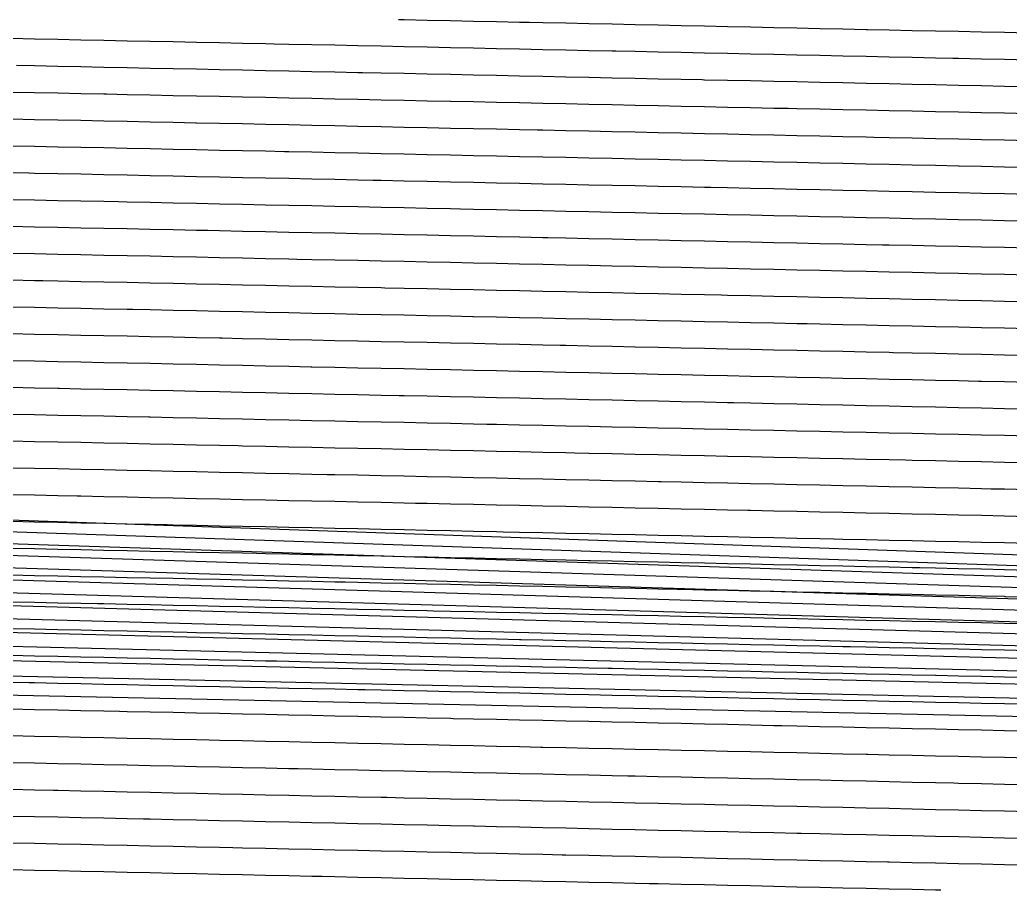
# Model space of a CAD drawing. Header units: metres. Extents: x 3386 to 5486, y 31 to 113.
# Drawn here: x 4171.1 to 4261.2, y 32.7 to 111.9 of the extents above; entities that cross this region are included whole.
import ezdxf

# ---------------------------------------------------------------- set-up
doc = ezdxf.new("R2010")
doc.units = ezdxf.units.M
for name, color, linetype in [('Vs_220', 7, 'Continuous'), ('Vs_240', 7, 'Continuous'), ('Vs_260', 7, 'Continuous'), ('Vs_280', 7, 'Continuous'), ('Vs_300', 7, 'Continuous'), ('Vs_320', 7, 'Continuous'), ('Vs_340', 7, 'Continuous'), ('Vs_360', 7, 'Continuous'), ('Vs_380', 7, 'Continuous'), ('Vs_400', 7, 'Continuous'), ('Vs_420', 7, 'Continuous'), ('Vs_440', 7, 'Continuous'), ('Vs_460', 7, 'Continuous'), ('Vs_480', 7, 'Continuous'), ('Vs_500', 7, 'Continuous'), ('Vs_520', 7, 'Continuous'), ('Vs_540', 7, 'Continuous'), ('Vs_560', 7, 'Continuous'), ('Vs_580', 7, 'Continuous'), ('Vs_600', 7, 'Continuous'), ('Vs_620', 7, 'Continuous'), ('Vs_640', 7, 'Continuous'), ('Vs_660', 7, 'Continuous'), ('Vs_680', 7, 'Continuous'), ('Vs_700', 7, 'Continuous'), ('Vs_720', 7, 'Continuous'), ('Vs_740', 7, 'Continuous'), ('Vs_760', 7, 'Continuous'), ('Vs_780', 7, 'Continuous'), ('Vs_800', 7, 'Continuous'), ('Vs_820', 7, 'Continuous'), ('Vs_840', 7, 'Continuous'), ('Vs_860', 7, 'Continuous'), ('Vs_880', 7, 'Continuous'), ('Vs_900', 7, 'Continuous'), ('Vs_920', 7, 'Continuous'), ('Vs_940', 7, 'Continuous'), ('Vs_960', 7, 'Continuous')]:
    doc.layers.add(name, color=color, linetype=linetype)

msp = doc.modelspace()

# ---------------------------------------------------------------- linework, layer by layer
at = {"layer": 'Vs_220'}
msp.add_lwpolyline([(4262.759, 110.733), (4260.658, 110.778), (4258.557, 110.823), (4256.456, 110.868), (4254.355, 110.913), (4252.254, 110.958), (4250.153, 111.003), (4248.175, 111.045), (4248.051, 111.048), (4245.95, 111.093), (4243.849, 111.138), (4241.748, 111.182), (4239.647, 111.227), (4237.546, 111.272), (4235.445, 111.316), (4233.344, 111.361), (4231.243, 111.406), (4229.142, 111.45), (4227.04, 111.495), (4224.939, 111.539), (4222.838, 111.584), (4220.737, 111.628), (4218.636, 111.672), (4217.397, 111.698), (4216.535, 111.717), (4214.434, 111.761), (4212.333, 111.805), (4210.232, 111.849), (4208.131, 111.893), (4206.029, 111.937), (4205.522, 111.948)], dxfattribs=at)
at = {"layer": 'Vs_240'}
msp.add_lwpolyline([(4262.759, 108.285), (4260.658, 108.331), (4258.557, 108.376), (4256.456, 108.421), (4255.929, 108.432), (4254.355, 108.466), (4252.254, 108.511), (4250.153, 108.556), (4248.051, 108.601), (4245.95, 108.646), (4243.849, 108.691), (4241.748, 108.736), (4239.647, 108.78), (4237.546, 108.825), (4235.445, 108.87), (4233.344, 108.915), (4231.243, 108.959), (4229.142, 109.004), (4227.04, 109.048), (4225.294, 109.085), (4224.939, 109.093), (4222.838, 109.137), (4220.737, 109.182), (4218.636, 109.226), (4216.535, 109.271), (4214.434, 109.315), (4212.333, 109.359), (4210.232, 109.403), (4208.131, 109.447), (4206.029, 109.492), (4203.928, 109.536), (4201.827, 109.58), (4199.726, 109.624), (4197.625, 109.667), (4195.524, 109.711), (4194.209, 109.739), (4193.423, 109.755), (4191.322, 109.799), (4189.221, 109.842), (4187.12, 109.886), (4185.018, 109.93), (4182.917, 109.973), (4180.816, 110.017), (4178.715, 110.06), (4176.614, 110.103), (4174.513, 110.147), (4172.412, 110.19), (4170.311, 110.233)], dxfattribs=at)
at = {"layer": 'Vs_260'}
msp.add_lwpolyline([(4262.759, 105.838), (4260.658, 105.884), (4258.557, 105.929), (4256.456, 105.974), (4254.355, 106.019), (4252.254, 106.064), (4250.153, 106.109), (4248.051, 106.154), (4245.95, 106.199), (4243.849, 106.244), (4241.748, 106.289), (4239.647, 106.334), (4237.546, 106.379), (4235.445, 106.424), (4233.344, 106.468), (4233.153, 106.472), (4231.243, 106.513), (4229.142, 106.558), (4227.04, 106.602), (4224.939, 106.647), (4222.838, 106.691), (4220.737, 106.736), (4218.636, 106.78), (4216.535, 106.825), (4214.434, 106.869), (4212.333, 106.913), (4210.232, 106.958), (4208.131, 107.002), (4206.029, 107.046), (4203.928, 107.09), (4202.234, 107.126), (4201.827, 107.134), (4199.726, 107.178), (4197.625, 107.222), (4195.524, 107.266), (4193.423, 107.31), (4191.322, 107.354), (4189.221, 107.397), (4187.12, 107.441), (4185.018, 107.485), (4182.917, 107.528), (4180.816, 107.572), (4178.715, 107.615), (4176.614, 107.659), (4174.513, 107.702), (4172.412, 107.745), (4170.77, 107.779)], dxfattribs=at)
at = {"layer": 'Vs_280'}
msp.add_lwpolyline([(4262.759, 103.392), (4260.658, 103.437), (4258.557, 103.482), (4256.456, 103.527), (4254.355, 103.572), (4252.254, 103.618), (4250.153, 103.663), (4248.051, 103.708), (4245.95, 103.753), (4243.849, 103.798), (4241.748, 103.843), (4240.976, 103.859), (4239.647, 103.888), (4237.546, 103.933), (4235.445, 103.977), (4233.344, 104.022), (4231.243, 104.067), (4229.142, 104.112), (4227.04, 104.156), (4224.939, 104.201), (4222.838, 104.246), (4220.737, 104.29), (4218.636, 104.335), (4216.535, 104.379), (4214.434, 104.424), (4212.333, 104.468), (4210.232, 104.512), (4210.216, 104.513), (4208.131, 104.556), (4206.029, 104.601), (4203.928, 104.645), (4201.827, 104.689), (4199.726, 104.733), (4197.625, 104.777), (4195.524, 104.821), (4193.423, 104.865), (4191.322, 104.909), (4189.221, 104.952), (4187.12, 104.996), (4185.018, 105.04), (4182.917, 105.083), (4180.816, 105.127), (4178.941, 105.166), (4178.715, 105.171), (4176.614, 105.214), (4174.513, 105.257), (4172.412, 105.301), (4170.311, 105.344)], dxfattribs=at)
at = {"layer": 'Vs_300'}
msp.add_lwpolyline([(4262.759, 100.945), (4260.658, 100.99), (4258.557, 101.036), (4256.456, 101.081), (4254.355, 101.126), (4252.254, 101.171), (4250.153, 101.216), (4248.766, 101.246), (4248.051, 101.262), (4245.95, 101.307), (4243.849, 101.352), (4241.748, 101.397), (4239.647, 101.442), (4237.546, 101.487), (4235.445, 101.532), (4233.344, 101.576), (4231.243, 101.621), (4229.142, 101.666), (4227.04, 101.711), (4224.939, 101.756), (4222.838, 101.8), (4220.737, 101.845), (4218.636, 101.889), (4218.156, 101.899), (4216.535, 101.934), (4214.434, 101.978), (4212.333, 102.023), (4210.232, 102.067), (4208.131, 102.111), (4206.029, 102.156), (4203.928, 102.2), (4201.827, 102.244), (4199.726, 102.288), (4197.625, 102.332), (4195.524, 102.376), (4193.423, 102.42), (4191.322, 102.464), (4189.221, 102.508), (4187.12, 102.552), (4187.064, 102.553), (4185.018, 102.595), (4182.917, 102.639), (4180.816, 102.683), (4178.715, 102.726), (4176.614, 102.77), (4174.513, 102.813), (4172.412, 102.856), (4170.311, 102.9)], dxfattribs=at)
at = {"layer": 'Vs_320'}
msp.add_lwpolyline([(4262.759, 98.499), (4260.658, 98.544), (4258.557, 98.589), (4256.526, 98.633), (4256.456, 98.635), (4254.355, 98.68), (4252.254, 98.725), (4250.153, 98.77), (4248.051, 98.816), (4245.95, 98.861), (4243.849, 98.906), (4241.748, 98.951), (4239.647, 98.996), (4237.546, 99.041), (4235.445, 99.086), (4233.344, 99.131), (4231.243, 99.176), (4229.142, 99.221), (4227.04, 99.265), (4226.056, 99.286), (4224.939, 99.31), (4222.838, 99.355), (4220.737, 99.4), (4218.636, 99.444), (4216.535, 99.489), (4214.434, 99.533), (4212.333, 99.578), (4210.232, 99.622), (4208.131, 99.667), (4206.029, 99.711), (4203.928, 99.755), (4201.827, 99.799), (4199.726, 99.843), (4197.625, 99.888), (4195.524, 99.932), (4195.139, 99.94), (4193.423, 99.976), (4191.322, 100.02), (4189.221, 100.063), (4187.12, 100.107), (4185.018, 100.151), (4182.917, 100.195), (4180.816, 100.238), (4178.715, 100.282), (4176.614, 100.326), (4174.513, 100.369), (4172.412, 100.412), (4170.311, 100.456)], dxfattribs=at)
at = {"layer": 'Vs_340'}
msp.add_lwpolyline([(4262.759, 96.053), (4260.658, 96.098), (4258.557, 96.143), (4256.456, 96.189), (4254.355, 96.234), (4252.254, 96.279), (4250.153, 96.325), (4248.051, 96.37), (4245.95, 96.415), (4243.849, 96.46), (4241.748, 96.506), (4239.647, 96.551), (4237.546, 96.596), (4235.445, 96.641), (4233.919, 96.673), (4233.344, 96.686), (4231.243, 96.731), (4229.142, 96.776), (4227.04, 96.82), (4224.939, 96.865), (4222.838, 96.91), (4220.737, 96.955), (4218.636, 96.999), (4216.535, 97.044), (4214.434, 97.089), (4212.333, 97.133), (4210.232, 97.178), (4208.131, 97.222), (4206.029, 97.266), (4203.928, 97.311), (4203.168, 97.327), (4201.827, 97.355), (4199.726, 97.399), (4197.625, 97.443), (4195.524, 97.487), (4193.423, 97.531), (4191.322, 97.575), (4189.221, 97.619), (4187.12, 97.663), (4185.018, 97.707), (4182.917, 97.751), (4180.816, 97.795), (4178.715, 97.838), (4176.614, 97.882), (4174.513, 97.925), (4172.412, 97.969), (4171.87, 97.98), (4170.311, 98.012)], dxfattribs=at)
at = {"layer": 'Vs_360'}
msp.add_lwpolyline([(4262.759, 93.607), (4260.658, 93.652), (4258.557, 93.698), (4256.456, 93.743), (4254.355, 93.789), (4252.254, 93.834), (4250.153, 93.879), (4248.051, 93.925), (4245.95, 93.97), (4243.849, 94.015), (4241.748, 94.06), (4241.747, 94.06), (4239.647, 94.105), (4237.546, 94.151), (4235.445, 94.196), (4233.344, 94.241), (4231.243, 94.286), (4229.142, 94.331), (4227.04, 94.376), (4224.939, 94.42), (4222.838, 94.465), (4220.737, 94.51), (4218.636, 94.555), (4216.535, 94.599), (4214.434, 94.644), (4212.333, 94.689), (4211.153, 94.714), (4210.232, 94.733), (4208.131, 94.778), (4206.029, 94.822), (4203.928, 94.866), (4201.827, 94.911), (4199.726, 94.955), (4197.625, 94.999), (4195.524, 95.043), (4193.423, 95.087), (4191.322, 95.131), (4189.221, 95.175), (4187.12, 95.219), (4185.018, 95.263), (4182.917, 95.307), (4180.816, 95.351), (4180.047, 95.367), (4178.715, 95.395), (4176.614, 95.438), (4174.513, 95.482), (4172.412, 95.525), (4170.311, 95.569)], dxfattribs=at)
at = {"layer": 'Vs_380'}
msp.add_lwpolyline([(4262.759, 91.161), (4260.658, 91.207), (4258.557, 91.252), (4256.456, 91.298), (4254.355, 91.343), (4252.254, 91.389), (4250.153, 91.434), (4249.543, 91.447), (4248.051, 91.479), (4245.95, 91.525), (4243.849, 91.57), (4241.748, 91.615), (4239.647, 91.66), (4237.546, 91.706), (4235.445, 91.751), (4233.344, 91.796), (4231.243, 91.841), (4229.142, 91.886), (4227.04, 91.931), (4224.939, 91.976), (4222.838, 92.021), (4220.737, 92.066), (4219.096, 92.101), (4218.636, 92.11), (4216.535, 92.155), (4214.434, 92.2), (4212.333, 92.244), (4210.232, 92.289), (4208.131, 92.333), (4206.029, 92.378), (4203.928, 92.422), (4201.827, 92.467), (4199.726, 92.511), (4197.625, 92.555), (4195.524, 92.6), (4193.423, 92.644), (4191.322, 92.688), (4189.221, 92.732), (4188.174, 92.754), (4187.12, 92.776), (4185.018, 92.82), (4182.917, 92.864), (4180.816, 92.907), (4178.715, 92.951), (4176.614, 92.995), (4174.513, 93.038), (4172.412, 93.082), (4170.311, 93.126)], dxfattribs=at)
at = {"layer": 'Vs_400'}
msp.add_lwpolyline([(4262.759, 88.716), (4260.658, 88.762), (4258.557, 88.807), (4257.313, 88.834), (4256.456, 88.853), (4254.355, 88.898), (4252.254, 88.944), (4250.153, 88.989), (4248.051, 89.035), (4245.95, 89.08), (4243.849, 89.125), (4241.748, 89.171), (4239.647, 89.216), (4237.546, 89.261), (4235.445, 89.306), (4233.344, 89.351), (4231.243, 89.396), (4229.142, 89.442), (4227.04, 89.487), (4227, 89.487), (4224.939, 89.532), (4222.838, 89.576), (4220.737, 89.621), (4218.636, 89.666), (4216.535, 89.711), (4214.434, 89.756), (4212.333, 89.8), (4210.232, 89.845), (4208.131, 89.89), (4206.029, 89.934), (4203.928, 89.979), (4201.827, 90.023), (4199.726, 90.067), (4197.625, 90.112), (4196.252, 90.141), (4195.524, 90.156), (4193.423, 90.2), (4191.322, 90.244), (4189.221, 90.288), (4187.12, 90.333), (4185.018, 90.377), (4182.917, 90.42), (4180.816, 90.464), (4178.715, 90.508), (4176.614, 90.552), (4174.513, 90.596), (4172.412, 90.639), (4170.311, 90.683)], dxfattribs=at)
at = {"layer": 'Vs_420'}
msp.add_lwpolyline([(4262.759, 86.271), (4260.658, 86.317), (4258.557, 86.362), (4256.456, 86.408), (4254.355, 86.453), (4252.254, 86.499), (4250.153, 86.544), (4248.051, 86.59), (4245.95, 86.635), (4243.849, 86.681), (4241.748, 86.726), (4239.647, 86.771), (4237.546, 86.817), (4235.445, 86.862), (4234.866, 86.874), (4233.344, 86.907), (4231.243, 86.952), (4229.142, 86.997), (4227.04, 87.042), (4224.939, 87.088), (4222.838, 87.132), (4220.737, 87.177), (4218.636, 87.222), (4216.535, 87.267), (4214.434, 87.312), (4212.333, 87.357), (4210.232, 87.401), (4208.131, 87.446), (4206.029, 87.491), (4204.283, 87.528), (4203.928, 87.535), (4201.827, 87.58), (4199.726, 87.624), (4197.625, 87.668), (4195.524, 87.713), (4193.423, 87.757), (4191.322, 87.801), (4189.221, 87.845), (4187.12, 87.889), (4185.018, 87.934), (4182.917, 87.977), (4180.816, 88.021), (4178.715, 88.065), (4176.614, 88.109), (4174.513, 88.153), (4173.159, 88.181), (4172.412, 88.196), (4170.311, 88.24)], dxfattribs=at)
at = {"layer": 'Vs_440'}
msp.add_lwpolyline([(4262.759, 83.826), (4260.658, 83.872), (4258.557, 83.918), (4256.456, 83.963), (4254.355, 84.009), (4252.254, 84.054), (4250.153, 84.1), (4248.051, 84.146), (4245.95, 84.191), (4243.849, 84.236), (4242.699, 84.261), (4241.748, 84.282), (4239.647, 84.327), (4237.546, 84.373), (4235.445, 84.418), (4233.344, 84.463), (4231.243, 84.508), (4229.142, 84.554), (4227.04, 84.599), (4224.939, 84.644), (4222.838, 84.689), (4220.737, 84.734), (4218.636, 84.779), (4216.535, 84.824), (4214.434, 84.868), (4212.333, 84.913), (4212.27, 84.915), (4210.232, 84.958), (4208.131, 85.003), (4206.029, 85.047), (4203.928, 85.092), (4201.827, 85.136), (4199.726, 85.181), (4197.625, 85.225), (4195.524, 85.27), (4193.423, 85.314), (4191.322, 85.358), (4189.221, 85.403), (4187.12, 85.447), (4185.018, 85.491), (4182.917, 85.535), (4181.339, 85.568), (4180.816, 85.579), (4178.715, 85.623), (4176.614, 85.667), (4174.513, 85.71), (4172.412, 85.754), (4170.311, 85.798)], dxfattribs=at)
at = {"layer": 'Vs_460'}
msp.add_lwpolyline([(4262.759, 81.382), (4260.658, 81.428), (4258.557, 81.473), (4256.456, 81.519), (4254.355, 81.565), (4252.254, 81.61), (4250.503, 81.648), (4250.153, 81.656), (4248.051, 81.701), (4245.95, 81.747), (4243.849, 81.792), (4241.748, 81.838), (4239.647, 81.883), (4237.546, 81.929), (4235.445, 81.974), (4233.344, 82.019), (4231.243, 82.065), (4229.142, 82.11), (4227.04, 82.155), (4224.939, 82.2), (4222.838, 82.245), (4220.737, 82.29), (4220.215, 82.302), (4218.636, 82.335), (4216.535, 82.38), (4214.434, 82.425), (4212.333, 82.47), (4210.232, 82.515), (4208.131, 82.56), (4206.029, 82.604), (4203.928, 82.649), (4201.827, 82.694), (4199.726, 82.738), (4197.625, 82.783), (4195.524, 82.827), (4193.423, 82.871), (4191.322, 82.916), (4189.467, 82.955), (4189.221, 82.96), (4187.12, 83.004), (4185.018, 83.048), (4182.917, 83.092), (4180.816, 83.136), (4178.715, 83.18), (4176.614, 83.224), (4174.513, 83.268), (4172.412, 83.312), (4170.311, 83.356)], dxfattribs=at)
at = {"layer": 'Vs_480'}
msp.add_lwpolyline([(4262.759, 78.938), (4260.658, 78.983), (4258.557, 79.029), (4258.283, 79.035), (4256.456, 79.075), (4254.355, 79.121), (4252.254, 79.166), (4250.153, 79.212), (4248.051, 79.258), (4245.95, 79.303), (4243.849, 79.349), (4241.748, 79.394), (4239.647, 79.44), (4237.546, 79.485), (4235.445, 79.53), (4233.344, 79.576), (4231.243, 79.621), (4229.142, 79.666), (4228.121, 79.688), (4227.04, 79.712), (4224.939, 79.757), (4222.838, 79.802), (4220.737, 79.847), (4218.636, 79.892), (4216.535, 79.937), (4214.434, 79.982), (4212.333, 80.027), (4210.232, 80.072), (4208.131, 80.117), (4206.029, 80.162), (4203.928, 80.206), (4201.827, 80.251), (4199.726, 80.295), (4197.625, 80.34), (4197.545, 80.342), (4195.524, 80.385), (4193.423, 80.429), (4191.322, 80.473), (4189.221, 80.518), (4187.12, 80.562), (4185.018, 80.606), (4182.917, 80.65), (4180.816, 80.694), (4178.715, 80.738), (4176.614, 80.782), (4174.513, 80.826), (4172.412, 80.87), (4170.311, 80.914)], dxfattribs=at)
at = {"layer": 'Vs_500'}
msp.add_lwpolyline([(4262.759, 76.494), (4260.658, 76.54), (4258.557, 76.585), (4256.456, 76.631), (4254.355, 76.677), (4252.254, 76.723), (4250.153, 76.768), (4248.051, 76.814), (4245.95, 76.86), (4243.849, 76.905), (4241.748, 76.951), (4239.647, 76.996), (4237.546, 77.042), (4235.991, 77.075), (4235.445, 77.087), (4233.344, 77.133), (4231.243, 77.178), (4229.142, 77.223), (4227.04, 77.269), (4224.939, 77.314), (4222.838, 77.359), (4220.737, 77.404), (4218.636, 77.449), (4216.535, 77.494), (4214.434, 77.539), (4212.333, 77.584), (4210.232, 77.629), (4208.131, 77.674), (4206.029, 77.719), (4205.577, 77.729), (4203.928, 77.764), (4201.827, 77.808), (4199.726, 77.853), (4197.625, 77.898), (4195.524, 77.942), (4193.423, 77.987), (4191.322, 78.031), (4189.221, 78.076), (4187.12, 78.12), (4185.018, 78.164), (4182.917, 78.208), (4180.816, 78.252), (4178.715, 78.297), (4176.614, 78.341), (4174.635, 78.382), (4174.513, 78.384), (4172.412, 78.428), (4170.311, 78.472)], dxfattribs=at)
at = {"layer": 'Vs_520'}
msp.add_lwpolyline([(4262.759, 74.05), (4260.658, 74.096), (4258.557, 74.142), (4256.456, 74.188), (4254.355, 74.233), (4252.254, 74.279), (4250.153, 74.325), (4248.051, 74.371), (4245.95, 74.416), (4243.849, 74.462), (4243.829, 74.462), (4241.748, 74.507), (4239.647, 74.553), (4237.546, 74.599), (4235.445, 74.644), (4233.344, 74.69), (4231.243, 74.735), (4229.142, 74.78), (4227.04, 74.826), (4224.939, 74.871), (4222.838, 74.916), (4220.737, 74.962), (4218.636, 75.007), (4216.535, 75.052), (4214.434, 75.097), (4213.563, 75.116), (4212.333, 75.142), (4210.232, 75.187), (4208.131, 75.232), (4206.029, 75.277), (4203.928, 75.322), (4201.827, 75.366), (4199.726, 75.411), (4197.625, 75.456), (4195.524, 75.5), (4193.423, 75.545), (4191.322, 75.589), (4189.221, 75.634), (4187.12, 75.678), (4185.018, 75.722), (4182.917, 75.767), (4182.813, 75.769), (4180.816, 75.811), (4178.715, 75.855), (4176.614, 75.899), (4174.513, 75.943), (4172.412, 75.987), (4170.311, 76.031)], dxfattribs=at)
at = {"layer": 'Vs_540'}
msp.add_lwpolyline([(4262.759, 71.607), (4260.658, 71.653), (4258.557, 71.698), (4256.456, 71.744), (4254.355, 71.79), (4252.254, 71.836), (4251.641, 71.849), (4250.153, 71.882), (4248.051, 71.927), (4245.95, 71.973), (4243.849, 72.019), (4241.748, 72.065), (4239.647, 72.11), (4237.546, 72.156), (4235.445, 72.201), (4233.344, 72.247), (4231.243, 72.292), (4229.142, 72.338), (4227.04, 72.383), (4224.939, 72.429), (4222.838, 72.474), (4221.509, 72.503), (4220.737, 72.519), (4218.636, 72.564), (4216.535, 72.61), (4214.434, 72.655), (4212.333, 72.7), (4210.232, 72.745), (4208.131, 72.79), (4206.029, 72.835), (4203.928, 72.88), (4201.827, 72.924), (4199.726, 72.969), (4197.625, 73.014), (4195.524, 73.059), (4193.423, 73.103), (4191.322, 73.148), (4190.939, 73.156), (4189.221, 73.192), (4187.12, 73.237), (4185.018, 73.281), (4182.917, 73.325), (4180.816, 73.37), (4178.715, 73.414), (4176.614, 73.458), (4174.513, 73.502), (4172.412, 73.546), (4170.311, 73.59)], dxfattribs=at)
at = {"layer": 'Vs_560'}
msp.add_lwpolyline([(4262.759, 69.163), (4260.658, 69.209), (4259.431, 69.236), (4258.557, 69.255), (4256.456, 69.301), (4254.355, 69.347), (4252.254, 69.393), (4250.153, 69.439), (4248.051, 69.485), (4245.95, 69.53), (4243.849, 69.576), (4241.748, 69.622), (4239.647, 69.667), (4237.546, 69.713), (4235.445, 69.759), (4233.344, 69.804), (4231.243, 69.85), (4229.416, 69.889), (4229.142, 69.895), (4227.04, 69.941), (4224.939, 69.986), (4222.838, 70.032), (4220.737, 70.077), (4218.636, 70.122), (4216.535, 70.167), (4214.434, 70.213), (4212.333, 70.258), (4210.232, 70.303), (4208.131, 70.348), (4206.029, 70.393), (4203.928, 70.438), (4201.827, 70.483), (4199.726, 70.528), (4199.015, 70.543), (4197.625, 70.572), (4195.524, 70.617), (4193.423, 70.662), (4191.322, 70.706), (4189.221, 70.751), (4187.12, 70.795), (4185.018, 70.84), (4182.917, 70.884), (4180.816, 70.928), (4178.715, 70.973), (4176.614, 71.017), (4174.513, 71.061), (4172.412, 71.105), (4170.311, 71.149)], dxfattribs=at)
at = {"layer": 'Vs_580'}
msp.add_lwpolyline([(4262.759, 66.72), (4260.658, 66.766), (4258.557, 66.812), (4256.456, 66.858), (4254.355, 66.904), (4252.254, 66.95), (4250.153, 66.996), (4248.051, 67.042), (4245.95, 67.088), (4243.849, 67.134), (4241.748, 67.179), (4239.647, 67.225), (4237.546, 67.271), (4237.288, 67.276), (4235.445, 67.316), (4233.344, 67.362), (4231.243, 67.408), (4229.142, 67.453), (4227.04, 67.499), (4224.939, 67.544), (4222.838, 67.59), (4220.737, 67.635), (4218.636, 67.68), (4216.535, 67.726), (4214.434, 67.771), (4212.333, 67.816), (4210.232, 67.861), (4208.131, 67.906), (4207.044, 67.93), (4206.029, 67.951), (4203.928, 67.996), (4201.827, 68.041), (4199.726, 68.086), (4197.625, 68.131), (4195.524, 68.176), (4193.423, 68.221), (4191.322, 68.265), (4189.221, 68.31), (4187.12, 68.354), (4185.018, 68.399), (4182.917, 68.443), (4180.816, 68.488), (4178.715, 68.532), (4176.614, 68.576), (4176.293, 68.583), (4174.513, 68.62), (4172.412, 68.664), (4170.311, 68.708)], dxfattribs=at)
at = {"layer": 'Vs_600'}
msp.add_lwpolyline([(4262.759, 64.278), (4260.658, 64.324), (4258.557, 64.37), (4256.456, 64.416), (4254.355, 64.462), (4252.254, 64.508), (4250.153, 64.554), (4248.051, 64.6), (4245.95, 64.645), (4245.131, 64.663), (4243.849, 64.691), (4241.748, 64.737), (4239.647, 64.783), (4237.546, 64.829), (4235.445, 64.874), (4233.344, 64.92), (4231.243, 64.966), (4229.142, 65.011), (4227.04, 65.057), (4224.939, 65.102), (4222.838, 65.148), (4220.737, 65.193), (4218.636, 65.239), (4216.535, 65.284), (4215.029, 65.317), (4214.434, 65.329), (4212.333, 65.375), (4210.232, 65.42), (4208.131, 65.465), (4206.029, 65.51), (4203.928, 65.555), (4201.827, 65.6), (4199.726, 65.645), (4197.625, 65.69), (4195.524, 65.735), (4193.423, 65.78), (4191.322, 65.824), (4189.221, 65.869), (4187.12, 65.914), (4185.018, 65.958), (4184.466, 65.97), (4182.917, 66.003), (4180.816, 66.047), (4178.715, 66.091), (4176.614, 66.136), (4174.513, 66.18), (4172.412, 66.224), (4170.311, 66.268)], dxfattribs=at)
at = {"layer": 'Vs_620'}
msp.add_lwpolyline([(4262.759, 61.835), (4260.658, 61.881), (4258.557, 61.927), (4256.456, 61.973), (4254.355, 62.019), (4252.948, 62.05), (4252.254, 62.065), (4250.153, 62.111), (4248.051, 62.157), (4245.95, 62.203), (4243.849, 62.249), (4241.748, 62.295), (4239.647, 62.341), (4237.546, 62.387), (4235.445, 62.433), (4233.344, 62.478), (4231.243, 62.524), (4229.142, 62.57), (4227.04, 62.615), (4224.939, 62.661), (4222.973, 62.704), (4222.838, 62.706), (4220.737, 62.752), (4218.636, 62.797), (4216.535, 62.843), (4214.434, 62.888), (4212.333, 62.933), (4210.232, 62.979), (4208.131, 63.024), (4206.029, 63.069), (4203.928, 63.114), (4201.827, 63.159), (4199.726, 63.204), (4197.625, 63.249), (4195.524, 63.294), (4193.423, 63.339), (4192.587, 63.357), (4191.322, 63.384), (4189.221, 63.428), (4187.12, 63.473), (4185.018, 63.518), (4182.917, 63.562), (4180.816, 63.607), (4178.715, 63.651), (4176.614, 63.696), (4174.513, 63.74), (4172.412, 63.784), (4170.311, 63.828)], dxfattribs=at)
at = {"layer": 'Vs_640'}
msp.add_lwpolyline([(4262.759, 59.393), (4260.746, 59.437), (4260.658, 59.439), (4258.557, 59.485), (4256.456, 59.531), (4254.355, 59.577), (4252.254, 59.623), (4250.153, 59.669), (4248.051, 59.715), (4245.95, 59.761), (4243.849, 59.807), (4241.748, 59.853), (4239.647, 59.899), (4237.546, 59.945), (4235.445, 59.991), (4233.344, 60.037), (4231.243, 60.083), (4230.879, 60.09), (4229.142, 60.128), (4227.04, 60.174), (4224.939, 60.22), (4222.838, 60.265), (4220.737, 60.311), (4218.636, 60.356), (4216.535, 60.402), (4214.434, 60.447), (4212.333, 60.493), (4210.232, 60.538), (4208.131, 60.583), (4206.029, 60.628), (4203.928, 60.674), (4201.827, 60.719), (4200.658, 60.744), (4199.726, 60.764), (4197.625, 60.809), (4195.524, 60.854), (4193.423, 60.899), (4191.322, 60.943), (4189.221, 60.988), (4187.12, 61.033), (4185.018, 61.078), (4182.917, 61.122), (4180.816, 61.167), (4178.715, 61.211), (4176.614, 61.256), (4174.513, 61.3), (4172.412, 61.344), (4170.311, 61.389)], dxfattribs=at)
at = {"layer": 'Vs_660'}
msp.add_lwpolyline([(4262.759, 56.951), (4260.658, 56.997), (4258.557, 57.043), (4256.456, 57.089), (4254.355, 57.136), (4252.254, 57.182), (4250.153, 57.228), (4248.051, 57.274), (4245.95, 57.32), (4243.849, 57.366), (4241.748, 57.412), (4239.647, 57.458), (4238.752, 57.477), (4237.546, 57.504), (4235.445, 57.55), (4233.344, 57.595), (4231.243, 57.641), (4229.142, 57.687), (4227.04, 57.733), (4224.939, 57.779), (4222.838, 57.824), (4220.737, 57.87), (4218.636, 57.915), (4216.535, 57.961), (4214.434, 58.006), (4212.333, 58.052), (4210.232, 58.097), (4208.682, 58.131), (4208.131, 58.143), (4206.029, 58.188), (4203.928, 58.233), (4201.827, 58.278), (4199.726, 58.323), (4197.625, 58.368), (4195.524, 58.413), (4193.423, 58.458), (4191.322, 58.503), (4189.221, 58.548), (4187.12, 58.593), (4185.018, 58.638), (4182.917, 58.682), (4180.816, 58.727), (4178.715, 58.771), (4178.128, 58.784), (4176.614, 58.816), (4174.513, 58.86), (4172.412, 58.905), (4170.311, 58.949)], dxfattribs=at)
at = {"layer": 'Vs_680'}
msp.add_lwpolyline([(4262.759, 54.509), (4260.658, 54.555), (4258.557, 54.602), (4256.456, 54.648), (4254.355, 54.694), (4252.254, 54.74), (4250.153, 54.786), (4248.051, 54.832), (4246.596, 54.864), (4245.95, 54.878), (4243.849, 54.925), (4241.748, 54.971), (4239.647, 55.017), (4237.546, 55.063), (4235.445, 55.109), (4233.344, 55.154), (4231.243, 55.2), (4229.142, 55.246), (4227.04, 55.292), (4224.939, 55.338), (4222.838, 55.383), (4220.737, 55.429), (4218.636, 55.475), (4216.662, 55.518), (4216.535, 55.52), (4214.434, 55.566), (4212.333, 55.611), (4210.232, 55.657), (4208.131, 55.702), (4206.029, 55.748), (4203.928, 55.793), (4201.827, 55.838), (4199.726, 55.883), (4197.625, 55.928), (4195.524, 55.973), (4193.423, 56.019), (4191.322, 56.063), (4189.221, 56.108), (4187.12, 56.153), (4186.292, 56.171), (4185.018, 56.198), (4182.917, 56.243), (4180.816, 56.287), (4178.715, 56.332), (4176.614, 56.377), (4174.513, 56.421), (4172.412, 56.465), (4170.311, 56.51)], dxfattribs=at)
at = {"layer": 'Vs_700'}
for points in [[(3386.6, 93.517), (4884.301, 41.726)], [(4262.759, 52.068), (4260.658, 52.114), (4258.557, 52.16), (4256.456, 52.206), (4254.417, 52.251), (4254.355, 52.253), (4252.254, 52.299), (4250.153, 52.345), (4248.051, 52.391), (4245.95, 52.437), (4243.849, 52.483), (4241.748, 52.53), (4239.647, 52.576), (4237.546, 52.622), (4235.445, 52.668), (4233.344, 52.714), (4231.243, 52.76), (4229.142, 52.805), (4227.04, 52.851), (4224.939, 52.897), (4224.601, 52.905), (4222.838, 52.943), (4220.737, 52.989), (4218.636, 53.034), (4216.535, 53.08), (4214.434, 53.126), (4212.333, 53.171), (4210.232, 53.217), (4208.131, 53.262), (4206.029, 53.308), (4203.928, 53.353), (4201.827, 53.398), (4199.726, 53.443), (4197.625, 53.489), (4195.524, 53.534), (4194.404, 53.558), (4193.423, 53.579), (4191.322, 53.624), (4189.221, 53.669), (4187.12, 53.714), (4185.018, 53.759), (4182.917, 53.803), (4180.816, 53.848), (4178.715, 53.893), (4176.614, 53.937), (4174.513, 53.982), (4172.412, 54.026), (4170.311, 54.071)]]:
    msp.add_lwpolyline(points, dxfattribs=at)
at = {"layer": 'Vs_720'}
for points in [[(3386.6, 91.76), (4891.051, 41.058)], [(4262.22, 49.638), (4260.658, 49.673), (4258.557, 49.719), (4256.456, 49.765), (4254.355, 49.812), (4252.254, 49.858), (4250.153, 49.904), (4248.051, 49.95), (4245.95, 49.996), (4243.849, 50.043), (4241.748, 50.089), (4239.647, 50.135), (4237.546, 50.181), (4235.445, 50.227), (4233.344, 50.273), (4232.504, 50.291), (4231.243, 50.319), (4229.142, 50.365), (4227.04, 50.411), (4224.939, 50.457), (4222.838, 50.503), (4220.737, 50.548), (4218.636, 50.594), (4216.535, 50.64), (4214.434, 50.686), (4212.333, 50.731), (4210.232, 50.777), (4208.131, 50.822), (4206.029, 50.868), (4203.928, 50.913), (4202.467, 50.945), (4201.827, 50.959), (4199.726, 51.004), (4197.625, 51.049), (4195.524, 51.094), (4193.423, 51.139), (4191.322, 51.185), (4189.221, 51.23), (4187.12, 51.275), (4185.018, 51.319), (4182.917, 51.364), (4180.816, 51.409), (4178.715, 51.454), (4176.614, 51.499), (4174.513, 51.543), (4172.412, 51.588), (4171.926, 51.598), (4170.311, 51.632)]]:
    msp.add_lwpolyline(points, dxfattribs=at)
at = {"layer": 'Vs_740'}
for points in [[(3386.6, 89.983), (4897.832, 40.411)], [(4262.759, 47.185), (4260.658, 47.232), (4258.557, 47.278), (4256.456, 47.324), (4254.355, 47.371), (4252.254, 47.417), (4250.153, 47.463), (4248.051, 47.51), (4245.95, 47.556), (4243.849, 47.602), (4241.748, 47.648), (4240.375, 47.678), (4239.647, 47.694), (4237.546, 47.741), (4235.445, 47.787), (4233.344, 47.833), (4231.243, 47.879), (4229.142, 47.925), (4227.04, 47.971), (4224.939, 48.017), (4222.838, 48.063), (4220.737, 48.108), (4218.636, 48.154), (4216.535, 48.2), (4214.434, 48.246), (4212.333, 48.291), (4210.482, 48.332), (4210.232, 48.337), (4208.131, 48.383), (4206.029, 48.428), (4203.928, 48.474), (4201.827, 48.519), (4199.726, 48.565), (4197.625, 48.61), (4195.524, 48.655), (4193.423, 48.7), (4191.322, 48.745), (4189.221, 48.791), (4187.12, 48.836), (4185.018, 48.881), (4182.917, 48.926), (4180.816, 48.97), (4180.134, 48.985), (4178.715, 49.015), (4176.614, 49.06), (4174.513, 49.105), (4172.412, 49.149), (4170.311, 49.194)]]:
    msp.add_lwpolyline(points, dxfattribs=at)
at = {"layer": 'Vs_760'}
for points in [[(3386.6, 88.178), (4904.663, 39.781)], [(4262.759, 44.744), (4260.658, 44.791), (4258.557, 44.837), (4256.456, 44.884), (4254.355, 44.93), (4252.254, 44.976), (4250.153, 45.023), (4248.218, 45.065), (4248.051, 45.069), (4245.95, 45.115), (4243.849, 45.162), (4241.748, 45.208), (4239.647, 45.254), (4237.546, 45.3), (4235.445, 45.347), (4233.344, 45.393), (4231.243, 45.439), (4229.142, 45.485), (4227.04, 45.531), (4224.939, 45.577), (4222.838, 45.623), (4220.737, 45.669), (4218.636, 45.715), (4218.454, 45.719), (4216.535, 45.76), (4214.434, 45.806), (4212.333, 45.852), (4210.232, 45.898), (4208.131, 45.943), (4206.029, 45.989), (4203.928, 46.034), (4201.827, 46.08), (4199.726, 46.125), (4197.625, 46.171), (4195.524, 46.216), (4193.423, 46.261), (4191.322, 46.307), (4189.221, 46.352), (4188.286, 46.372), (4187.12, 46.397), (4185.018, 46.442), (4182.917, 46.487), (4180.816, 46.532), (4178.715, 46.577), (4176.614, 46.622), (4174.513, 46.666), (4172.412, 46.711), (4170.311, 46.756)]]:
    msp.add_lwpolyline(points, dxfattribs=at)
at = {"layer": 'Vs_780'}
for points in [[(3386.6, 86.315), (4911.549, 39.165)], [(4262.759, 42.304), (4260.658, 42.35), (4258.557, 42.397), (4256.456, 42.443), (4256.039, 42.452), (4254.355, 42.489), (4252.254, 42.536), (4250.153, 42.582), (4248.051, 42.629), (4245.95, 42.675), (4243.849, 42.721), (4241.748, 42.768), (4239.647, 42.814), (4237.546, 42.86), (4235.445, 42.907), (4233.344, 42.953), (4231.243, 42.999), (4229.142, 43.045), (4227.04, 43.091), (4226.387, 43.106), (4224.939, 43.137), (4222.838, 43.183), (4220.737, 43.229), (4218.636, 43.275), (4216.535, 43.321), (4214.434, 43.367), (4212.333, 43.413), (4210.232, 43.459), (4208.131, 43.504), (4206.029, 43.55), (4203.928, 43.595), (4201.827, 43.641), (4199.726, 43.687), (4197.625, 43.732), (4196.386, 43.759), (4195.524, 43.777), (4193.423, 43.823), (4191.322, 43.868), (4189.221, 43.913), (4187.12, 43.958), (4185.018, 44.004), (4182.917, 44.049), (4180.816, 44.094), (4178.715, 44.139), (4176.614, 44.183), (4174.513, 44.228), (4172.412, 44.273), (4170.311, 44.318)]]:
    msp.add_lwpolyline(points, dxfattribs=at)
at = {"layer": 'Vs_800'}
for points in [[(3386.6, 84.423), (4918.526, 38.566)], [(4262.759, 39.863), (4260.658, 39.91), (4258.557, 39.956), (4256.456, 40.003), (4254.355, 40.049), (4252.254, 40.096), (4250.153, 40.142), (4248.051, 40.189), (4245.95, 40.235), (4243.849, 40.282), (4241.748, 40.328), (4239.647, 40.374), (4237.546, 40.421), (4235.445, 40.467), (4234.284, 40.492), (4233.344, 40.513), (4231.243, 40.559), (4229.142, 40.606), (4227.04, 40.652), (4224.939, 40.698), (4222.838, 40.744), (4220.737, 40.79), (4218.636, 40.836), (4216.535, 40.882), (4214.434, 40.928), (4212.333, 40.974), (4210.232, 41.02), (4208.131, 41.065), (4206.029, 41.111), (4204.436, 41.146), (4203.928, 41.157), (4201.827, 41.202), (4199.726, 41.248), (4197.625, 41.293), (4195.524, 41.339), (4193.423, 41.384), (4191.322, 41.43), (4189.221, 41.475), (4187.12, 41.52), (4185.018, 41.565), (4182.917, 41.611), (4180.816, 41.656), (4178.715, 41.701), (4176.614, 41.746), (4174.513, 41.79), (4174.113, 41.799), (4172.412, 41.835), (4170.311, 41.88)]]:
    msp.add_lwpolyline(points, dxfattribs=at)
at = {"layer": 'Vs_820'}
for points in [[(3386.6, 82.464), (4925.607, 37.98)], [(4262.759, 37.423), (4260.658, 37.47), (4258.557, 37.516), (4256.456, 37.563), (4254.355, 37.609), (4252.254, 37.656), (4250.153, 37.702), (4248.051, 37.749), (4245.95, 37.795), (4243.849, 37.842), (4242.149, 37.879), (4241.748, 37.888), (4239.647, 37.935), (4237.546, 37.981), (4235.445, 38.027), (4233.344, 38.074), (4231.243, 38.12), (4229.142, 38.166), (4227.04, 38.213), (4224.939, 38.259), (4222.838, 38.305), (4220.737, 38.351), (4218.636, 38.397), (4216.535, 38.443), (4214.434, 38.489), (4212.44, 38.533), (4212.333, 38.535), (4210.232, 38.581), (4208.131, 38.627), (4206.029, 38.673), (4203.928, 38.718), (4201.827, 38.764), (4199.726, 38.81), (4197.625, 38.855), (4195.524, 38.901), (4193.423, 38.946), (4191.322, 38.992), (4189.221, 39.037), (4187.12, 39.082), (4185.018, 39.128), (4182.917, 39.173), (4182.304, 39.186), (4180.816, 39.218), (4178.715, 39.263), (4176.614, 39.308), (4174.513, 39.353), (4172.412, 39.398), (4170.311, 39.443)]]:
    msp.add_lwpolyline(points, dxfattribs=at)
at = {"layer": 'Vs_840'}
for points in [[(3386.6, 80.452), (4932.833, 37.408)], [(4262.759, 34.983), (4260.658, 35.03), (4258.557, 35.076), (4256.456, 35.123), (4254.355, 35.169), (4252.254, 35.216), (4250.153, 35.263), (4249.988, 35.266), (4248.051, 35.309), (4245.95, 35.356), (4243.849, 35.402), (4241.748, 35.449), (4239.647, 35.495), (4237.546, 35.542), (4235.445, 35.588), (4233.344, 35.635), (4231.243, 35.681), (4229.142, 35.727), (4227.04, 35.774), (4224.939, 35.82), (4222.838, 35.866), (4220.737, 35.912), (4220.401, 35.92), (4218.636, 35.958), (4216.535, 36.004), (4214.434, 36.05), (4212.333, 36.096), (4210.232, 36.142), (4208.131, 36.188), (4206.029, 36.234), (4203.928, 36.28), (4201.827, 36.326), (4199.726, 36.371), (4197.625, 36.417), (4195.524, 36.463), (4193.423, 36.508), (4191.322, 36.554), (4190.44, 36.573), (4189.221, 36.599), (4187.12, 36.645), (4185.018, 36.69), (4182.917, 36.735), (4180.816, 36.78), (4178.715, 36.826), (4176.614, 36.871), (4174.513, 36.916), (4172.412, 36.961), (4170.311, 37.006)]]:
    msp.add_lwpolyline(points, dxfattribs=at)
at = {"layer": 'Vs_860'}
for points in [[(3386.6, 78.395), (4940.259, 36.851)], [(4254.846, 32.719), (4254.355, 32.73), (4252.254, 32.777), (4250.153, 32.823), (4248.051, 32.87), (4245.95, 32.916), (4243.849, 32.963), (4241.748, 33.01), (4239.647, 33.056), (4237.546, 33.103), (4235.445, 33.149), (4233.344, 33.196), (4231.243, 33.242), (4229.142, 33.288), (4228.323, 33.307), (4227.04, 33.335), (4224.939, 33.381), (4222.838, 33.427), (4220.737, 33.474), (4218.636, 33.52), (4216.535, 33.566), (4214.434, 33.612), (4212.333, 33.658), (4210.232, 33.704), (4208.131, 33.75), (4206.029, 33.796), (4203.928, 33.842), (4201.827, 33.888), (4199.726, 33.934), (4198.523, 33.96), (4197.625, 33.979), (4195.524, 34.025), (4193.423, 34.071), (4191.322, 34.116), (4189.221, 34.162), (4187.12, 34.207), (4185.018, 34.253), (4182.917, 34.298), (4180.816, 34.343), (4178.715, 34.388), (4176.614, 34.434), (4174.513, 34.479), (4172.412, 34.524), (4170.311, 34.569)]]:
    msp.add_lwpolyline(points, dxfattribs=at)
at = {"layer": 'Vs_880'}
msp.add_lwpolyline([(3386.6, 76.243), (4947.953, 36.301)], dxfattribs=at)
at = {"layer": 'Vs_900'}
msp.add_lwpolyline([(3386.6, 74.05), (4956.081, 35.759)], dxfattribs=at)
at = {"layer": 'Vs_920'}
msp.add_lwpolyline([(3386.6, 71.773), (4964.963, 35.207)], dxfattribs=at)
at = {"layer": 'Vs_940'}
msp.add_lwpolyline([(3386.6, 69.424), (4975.333, 34.536)], dxfattribs=at)
at = {"layer": 'Vs_960'}
msp.add_lwpolyline([(3386.6, 67.025), (4989.58, 33.187)], dxfattribs=at)

doc.saveas('drawing.dxf')
